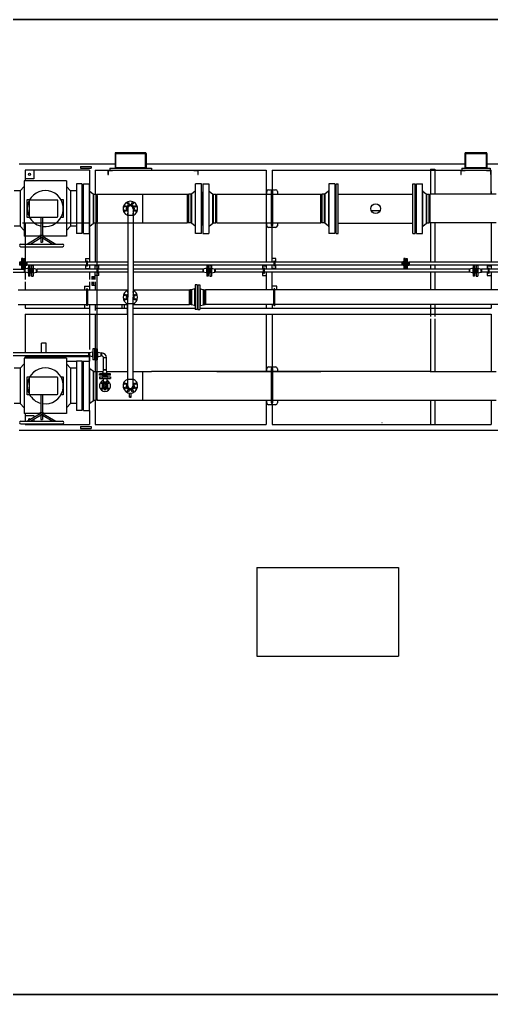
# Model space of a CAD drawing. Header units: millimetres. Extents: x 18255 to 228708, y -2217 to 146640.
# Drawn here: x 87621 to 92947, y 83841 to 94841 of the extents above; entities that cross this region are included whole.
import ezdxf

# ---------------------------------------------------------------- set-up
doc = ezdxf.new("R2010")
doc.units = ezdxf.units.MM
doc.layers.add('基础', color=8, linetype='Continuous', lineweight=30)
doc.layers.add('设备', color=8, linetype='Continuous')

msp = doc.modelspace()

# ---------------------------------------------------------------- linework, layer by layer
at = {"layer": '基础'}
for p, q in [((98525.8, 94841.3), (66525.8, 94841.3)), ((98525.8, 83841.3), (77525.8, 83841.3))]:
    msp.add_line(p, q, dxfattribs=at)
at = {"layer": '基础', "ltscale": 20}
for p, q in [((66525.8, 94841.3), (98525.8, 94841.3)), ((77525.8, 83841.3), (98525.8, 83841.3))]:
    msp.add_line(p, q, dxfattribs=at)
at = {"layer": '设备'}
for p, q in [((88699.4, 93328.3), (88699.4, 93173.3)), ((88699.4, 93328.3), (89049.4, 93328.3)), ((88709.4, 93163.3), (88709.4, 93338.3)), ((89039.4, 93338.3), (88709.4, 93338.3)), ((89039.4, 93338.3), (89039.4, 93163.3)), ((89049.4, 93328.3), (89049.4, 93173.3)), ((92645.6, 93328.3), (92645.6, 93173.3)), ((92645.6, 93328.3), (92895.6, 93328.3)), ((92655.6, 93163.3), (92655.6, 93338.3)), ((92885.6, 93338.3), (92655.6, 93338.3)), ((92885.6, 93338.3), (92885.6, 93163.3)), ((92895.6, 93328.3), (92895.6, 93173.3)), ((88699.4, 93208.3), (87618.9, 93208.3)), ((88309.1, 93183.3), (88309.1, 93163.3)), ((88309.1, 93183.3), (88429.1, 93183.3)), ((88429.1, 93183.3), (88429.1, 93163.3)), ((88699.4, 93173.3), (89049.4, 93173.3)), ((92645.6, 93208.3), (89049.4, 93208.3)), ((92645.6, 93173.3), (92895.6, 93173.3)), ((93396.4, 93208.3), (92895.6, 93208.3)), ((87683.9, 93143.3), (87683.9, 93019.3)), ((88409.1, 93143.3), (87683.9, 93143.3)), ((87783.9, 93143.3), (87783.9, 93043.3)), ((88309.1, 93163.3), (88429.1, 93163.3)), ((88409.1, 93143.3), (88409.1, 92921.3)), ((88474.1, 93143.3), (88474.1, 92870.3)), ((88474.1, 93143.3), (90405.8, 93143.3)), ((88618.9, 93143.3), (88618.9, 93093.3)), ((88618.9, 93093.3), (88624.9, 93093.3)), ((88624.9, 93093.3), (88624.9, 93137.3)), ((88624.9, 93137.3), (88668.9, 93137.3)), ((88639.4, 93163.3), (88639.4, 93143.3)), ((88639.4, 93163.3), (89109.4, 93163.3)), ((88668.9, 93137.3), (88668.9, 93143.3)), ((89109.4, 93163.3), (89109.4, 93143.3)), ((89587.9, 93143.3), (89587.9, 93137.3)), ((89587.9, 93137.3), (89631.9, 93137.3)), ((89631.9, 93137.3), (89631.9, 93093.3)), ((89631.9, 93093.3), (89637.9, 93093.3)), ((89637.9, 93093.3), (89637.9, 93143.3)), ((90405.8, 93143.3), (90405.8, 92870.3)), ((90470.8, 93143.3), (90470.8, 92921.3)), ((90470.8, 93143.3), (92941.6, 93143.3)), ((92256.6, 93153.3), (92256.6, 92870.3)), ((92256.6, 93153.3), (92306.6, 93153.3)), ((92256.6, 93116.8), (92256.6, 92870.3)), ((92306.6, 93153.3), (92306.6, 92870.3)), ((92306.6, 93116.8), (92306.6, 92870.3)), ((92599.6, 93143.3), (92599.6, 93093.3)), ((92599.6, 93093.3), (92605.6, 93093.3)), ((92605.6, 93093.3), (92605.6, 93137.3)), ((92605.6, 93137.3), (92649.6, 93137.3)), ((92610.6, 93163.3), (92610.6, 93143.3)), ((92610.6, 93163.3), (92930.6, 93163.3)), ((92649.6, 93137.3), (92649.6, 93143.3)), ((92891.6, 93143.3), (92891.6, 93137.3)), ((92891.6, 93137.3), (92935.6, 93137.3)), ((92930.6, 93163.3), (92930.6, 93143.3)), ((92935.6, 93137.3), (92935.6, 93093.3)), ((92935.6, 93093.3), (92941.6, 93093.3)), ((92941.6, 92870.3), (92941.6, 93143.3)), ((87674.6, 92955.7), (87627.2, 92908.3)), ((87674.6, 93019.3), (87674.6, 92397.3)), ((88149.8, 93019.3), (87674.6, 93019.3)), ((87783.9, 93043.3), (87683.9, 93043.3)), ((88149.8, 93019.3), (88149.8, 92397.3)), ((88197.2, 92908.3), (88149.8, 92955.7)), ((88264.2, 92988.3), (88264.2, 92428.3)), ((88324.8, 92988.3), (88264.2, 92988.3)), ((88324.8, 92988.3), (88324.8, 92428.3)), ((88342.1, 92428.3), (88342.1, 92988.3)), ((88342.1, 92988.3), (88409.1, 92988.3)), ((88409.1, 92428.3), (88409.1, 92988.3)), ((89606.3, 92428.3), (89606.3, 92988.3)), ((89673.3, 92988.3), (89606.3, 92988.3)), ((89673.3, 92428.3), (89673.3, 92988.3)), ((89690.6, 92988.3), (89690.6, 92428.3)), ((89690.6, 92988.3), (89757.6, 92988.3)), ((89757.6, 92988.3), (89757.6, 92428.3)), ((91110.8, 92988.3), (91110.8, 92428.3)), ((91177.8, 92988.3), (91110.8, 92988.3)), ((91177.8, 92988.3), (91177.8, 92428.3)), ((91192.7, 92428.3), (91192.7, 92988.3)), ((91192.7, 92988.3), (91216.7, 92988.3)), ((91216.7, 92428.3), (91216.7, 92988.3)), ((92060.7, 92428.3), (92060.7, 92988.3)), ((92060.7, 92988.3), (92084.7, 92988.3)), ((92084.7, 92428.3), (92084.7, 92988.3)), ((92099.6, 92428.3), (92099.6, 92988.3)), ((92099.6, 92988.3), (92166.6, 92988.3)), ((92166.6, 92428.3), (92166.6, 92988.3)), ((87627.2, 92908.3), (87560.2, 92908.3)), ((87627.2, 92908.3), (87627.2, 92508.3)), ((88197.2, 92908.3), (88197.2, 92508.3)), ((88264.2, 92908.3), (88197.2, 92908.3)), ((88331.2, 92898.8), (88324.8, 92898.8)), ((88331.2, 92898.8), (88331.2, 92517.8)), ((88335.7, 92517.8), (88335.7, 92898.8)), ((88335.7, 92898.8), (88342.1, 92898.8)), ((88412.9, 92905.3), (88454.9, 92872.4)), ((88412.9, 92511.3), (88412.9, 92905.3)), ((88454.9, 92544.3), (88454.9, 92872.4)), ((88461.1, 92546.4), (88461.1, 92870.3)), ((88461.1, 92870.3), (88487.4, 92870.3)), ((88498.1, 92856.3), (88487.4, 92870.3)), ((88487.4, 92546.4), (88487.4, 92870.3)), ((88498.1, 92870.3), (89009.3, 92870.3)), ((88498.1, 90870.3), (88498.1, 92870.3)), ((88498.1, 92856.3), (88498.1, 92560.4)), ((89009.3, 92870.3), (89009.3, 92546.4)), ((89009.3, 92870.3), (89517.3, 92870.3)), ((89517.3, 92546.4), (89517.3, 92870.3)), ((89517.3, 92856.3), (89528.1, 92870.3)), ((89528.1, 92870.3), (89528.1, 92546.4)), ((89554.4, 92870.3), (89528.1, 92870.3)), ((89554.4, 92870.3), (89554.4, 92546.4)), ((89602.5, 92905.3), (89560.5, 92872.4)), ((89560.5, 92872.4), (89560.5, 92544.3)), ((89602.5, 92905.3), (89602.5, 92511.3)), ((89679.7, 92898.8), (89673.3, 92898.8)), ((89679.7, 92517.8), (89679.7, 92898.8)), ((89684.2, 92898.8), (89684.2, 92517.8)), ((89684.2, 92898.8), (89690.6, 92898.8)), ((89761.4, 92905.3), (89803.4, 92872.4)), ((89761.4, 92511.3), (89761.4, 92905.3)), ((89803.4, 92544.3), (89803.4, 92872.4)), ((89809.6, 92546.4), (89809.6, 92870.3)), ((89809.6, 92870.3), (89835.9, 92870.3)), ((89846.6, 92856.3), (89835.9, 92870.3)), ((89835.9, 92546.4), (89835.9, 92870.3)), ((89846.6, 92546.4), (89846.6, 92870.3)), ((89846.6, 92870.3), (90462.8, 92870.3)), ((90405.8, 92870.3), (90405.8, 92105.2)), ((90410.8, 92870.3), (90410.8, 92901.3)), ((90430.8, 92921.3), (90510.8, 92921.3)), ((90461.8, 92900.3), (90461.8, 92870.3)), ((90462.8, 92535.3), (90462.8, 92881.3)), ((90470.8, 92105.2), (90470.8, 92921.3)), ((90470.8, 92909.2), (90470.8, 92889.3)), ((90478.8, 92535.3), (90478.8, 92881.3)), ((90478.8, 92870.3), (91021.8, 92870.3)), ((90479.8, 92870.3), (90479.8, 92900.3)), ((90530.8, 92901.3), (90530.8, 92870.3)), ((91021.8, 92546.4), (91021.8, 92870.3)), ((91021.8, 92856.3), (91032.6, 92870.3)), ((91032.6, 92870.3), (91032.6, 92546.4)), ((91058.9, 92870.3), (91032.6, 92870.3)), ((91058.9, 92870.3), (91058.9, 92546.4)), ((91107, 92905.3), (91065, 92872.4)), ((91065, 92872.4), (91065, 92544.3)), ((91107, 92905.3), (91107, 92511.3)), ((91184.2, 92898.8), (91177.8, 92898.8)), ((91184.2, 92898.8), (91184.2, 92517.8)), ((91188.7, 92523.3), (91188.7, 92893.3)), ((91188.7, 92893.3), (91192.7, 92893.3)), ((91216.7, 92872.1), (92060.7, 92872.1)), ((92084.7, 92893.3), (92088.7, 92893.3)), ((92088.7, 92523.3), (92088.7, 92893.3)), ((92093.2, 92517.8), (92093.2, 92898.8)), ((92093.2, 92898.8), (92099.6, 92898.8)), ((92170.4, 92905.3), (92212.4, 92872.4)), ((92170.4, 92511.3), (92170.4, 92905.3)), ((92212.4, 92544.3), (92212.4, 92872.4)), ((92218.6, 92546.4), (92218.6, 92870.3)), ((92218.6, 92870.3), (92244.9, 92870.3)), ((92255.6, 92856.3), (92244.9, 92870.3)), ((92244.9, 92546.4), (92244.9, 92870.3)), ((92998.6, 92870.3), (92255.6, 92870.3)), ((92255.6, 92546.4), (92255.6, 92870.3)), ((92256.6, 92870.3), (92255.6, 92870.3)), ((92946.6, 92870.3), (92946.6, 92901.3)), ((87709.1, 92606.8), (87709.1, 92809.9)), ((87709.1, 92809.9), (87737, 92809.9)), ((87729.1, 92794.9), (87729.1, 92621.8)), ((88045.3, 92804.9), (87739.1, 92804.9)), ((88055.3, 92621.8), (88055.3, 92794.9)), ((88087.7, 92809.9), (88115.3, 92809.9)), ((88115.3, 92809.9), (88115.3, 92606.8)), ((88331.2, 92788.3), (88335.7, 92788.3)), ((88331.2, 92628.3), (88335.7, 92628.3)), ((88841.6, 92708.3), (88841.6, 91708.3)), ((88841.6, 92632.3), (88901.9, 92632.3)), ((88901.9, 92708.3), (88901.9, 91708.3)), ((91587.6, 92688), (91689.8, 92688)), ((87655.6, 92546.4), (88401.1, 92546.4)), ((87683.9, 92546.4), (87683.9, 92110.4)), ((87737, 92606.8), (87709.1, 92606.8)), ((87739.1, 92611.8), (88045.3, 92611.8)), ((87862.2, 92611.8), (87862.2, 92403.3)), ((87882.2, 92611.8), (87882.2, 92403.3)), ((88115.3, 92606.8), (88087.7, 92606.8)), ((88331.2, 92517.8), (88324.8, 92517.8)), ((88335.7, 92517.8), (88342.1, 92517.8)), ((88412.9, 92511.3), (88454.9, 92544.3)), ((88461.1, 92546.4), (88487.4, 92546.4)), ((88461.1, 92546.4), (88487.4, 92546.4)), ((88474.1, 92546.4), (88474.1, 92105.2)), ((88498.1, 92560.4), (88487.4, 92546.4)), ((88498.1, 92546.4), (89009.3, 92546.4)), ((89009.3, 92546.4), (89425.3, 92546.4)), ((89425.3, 92546.4), (89517.3, 92546.4)), ((89517.3, 92560.4), (89528.1, 92546.4)), ((89554.4, 92546.4), (89528.1, 92546.4)), ((89602.5, 92511.3), (89560.5, 92544.3)), ((89679.7, 92517.8), (89673.3, 92517.8)), ((89684.2, 92517.8), (89690.6, 92517.8)), ((89761.4, 92511.3), (89803.4, 92544.3)), ((89809.6, 92546.4), (89835.9, 92546.4)), ((89846.6, 92560.4), (89835.9, 92546.4)), ((89846.6, 92546.4), (90462.8, 92546.4)), ((90410.8, 92515.3), (90410.8, 92546.4)), ((90461.8, 92546.4), (90461.8, 92519.3)), ((90470.8, 92527.3), (90470.8, 92510.4)), ((90478.8, 92546.4), (91021.8, 92546.4)), ((90479.8, 92519.3), (90479.8, 92546.4)), ((90530.8, 92546.4), (90530.8, 92515.3)), ((91021.8, 92560.4), (91032.6, 92546.4)), ((91058.9, 92546.4), (91032.6, 92546.4)), ((91107, 92511.3), (91065, 92544.3)), ((91184.2, 92517.8), (91177.8, 92517.8)), ((91188.7, 92523.3), (91192.7, 92523.3)), ((91216.7, 92544.6), (92060.7, 92544.6)), ((92084.7, 92523.3), (92088.7, 92523.3)), ((92093.2, 92517.8), (92099.6, 92517.8)), ((92170.4, 92511.3), (92212.4, 92544.3)), ((92218.6, 92546.4), (92244.9, 92546.4)), ((92255.6, 92560.4), (92244.9, 92546.4)), ((92998.6, 92546.4), (92255.6, 92546.4)), ((92256.6, 92546.4), (92256.6, 92105.2)), ((92256.6, 92546.4), (92256.6, 92466.8)), ((92306.6, 92546.4), (92306.6, 92105.2)), ((92306.6, 92546.4), (92306.6, 92466.8)), ((92941.6, 92546.4), (92941.6, 92105.2)), ((92946.6, 92515.3), (92946.6, 92546.4)), ((87627.2, 92508.3), (87560.2, 92508.3)), ((87674.6, 92461), (87627.2, 92508.3)), ((87852.2, 92392), (87852.2, 92403.3)), ((87892.2, 92403.3), (87852.2, 92403.3)), ((87892.2, 92392), (87892.2, 92403.3)), ((88197.2, 92508.3), (88149.8, 92461)), ((88264.2, 92508.3), (88197.2, 92508.3)), ((88324.8, 92428.3), (88264.2, 92428.3)), ((88342.1, 92428.3), (88409.1, 92428.3)), ((88409.1, 92495.3), (88409.1, 92105.2)), ((89673.3, 92428.3), (89606.3, 92428.3)), ((89690.6, 92428.3), (89757.6, 92428.3)), ((90510.8, 92495.3), (90430.8, 92495.3)), ((91177.8, 92428.3), (91110.8, 92428.3)), ((91192.7, 92428.3), (91216.7, 92428.3)), ((92060.7, 92428.3), (92084.7, 92428.3)), ((92099.6, 92428.3), (92166.6, 92428.3)), ((87637.2, 92308.3), (88107.2, 92308.3)), ((87852.2, 92397.3), (87674.6, 92397.3)), ((87855.9, 92394.3), (87713.1, 92308.3)), ((87865.1, 92378.3), (87748.8, 92308.3)), ((87855.9, 92394.3), (87858.1, 92394.8)), ((87862.2, 92376.6), (87862.2, 92328.3)), ((87862.2, 92328.3), (87882.2, 92328.3)), ((87880.9, 92378.3), (87863.5, 92378.3)), ((87879.3, 92378.3), (87995.6, 92308.3)), ((87882.2, 92376.6), (87882.2, 92328.3)), ((87886.3, 92394.8), (87888.5, 92394.3)), ((87888.5, 92394.3), (88031.3, 92308.3)), ((88149.8, 92397.3), (87892.2, 92397.3)), ((87637.2, 92278.3), (88107.2, 92278.3)), ((87621.2, 92105), (87621.4, 92105.2)), ((87621.2, 92071.7), (87621.4, 92071.5)), ((87621.4, 92105.2), (87621.4, 92071.5)), ((87626.2, 92105.2), (87621.4, 92105.2)), ((87626.2, 92071.5), (87621.4, 92071.5)), ((87626.2, 92105.2), (87626.2, 92071.5)), ((87642.2, 92110.4), (87627.5, 92105.4)), ((87627.5, 92105.4), (87627.5, 92071.3)), ((87642.2, 92066.3), (87627.5, 92071.3)), ((87642.2, 92110.4), (87642.2, 92066.3)), ((87644.9, 92145.8), (87644.9, 92030.8)), ((87658.9, 92145.8), (87644.9, 92145.8)), ((87658.9, 92145.8), (87658.9, 92030.8)), ((87660.9, 92120.8), (87658.9, 92120.8)), ((87660.9, 92120.8), (87660.9, 92055.8)), ((87665.4, 92120.8), (87665.4, 92055.8)), ((87665.4, 92120.8), (87667.4, 92120.8)), ((87667.4, 92145.8), (87667.4, 92030.8)), ((87667.4, 92145.8), (87681.4, 92145.8)), ((87681.4, 92145.8), (87681.4, 92030.8)), ((87684.1, 92110.4), (87698.8, 92105.4)), ((87684.1, 92066.3), (87684.1, 92110.4)), ((87684.1, 92066.3), (87698.8, 92071.3)), ((87698.8, 92071.3), (87698.8, 92105.4)), ((87700.1, 92071.5), (87700.1, 92105.2)), ((87700.1, 92105.2), (87704.9, 92105.2)), ((87700.1, 92071.5), (87704.9, 92071.5)), ((87705.1, 92105), (87704.9, 92105.2)), ((87704.9, 92071.5), (87704.9, 92105.2)), ((87705.1, 92071.7), (87704.9, 92071.5)), ((87705.4, 92105.2), (87705.4, 92071.5)), ((88379.1, 92105.2), (87705.4, 92105.2)), ((88379.1, 92071.5), (87705.4, 92071.5)), ((87721.3, 92070.8), (87721.3, 91945.8)), ((87738.8, 92070.8), (87721.3, 92070.8)), ((87738.8, 92070.8), (87738.8, 91945.8)), ((87756.1, 92070.8), (87756.1, 91945.8)), ((87756.1, 92070.8), (87773.6, 92070.8)), ((87773.6, 92070.8), (87773.6, 91945.8)), ((88366.1, 92143.3), (88366.1, 92105.2)), ((88366.1, 92143.3), (88409.1, 92143.3)), ((88366.1, 92071.5), (88366.1, 92033.3)), ((88379.1, 92064.3), (88379.1, 92112.3)), ((88389.1, 92064.3), (88389.1, 92112.3)), ((88841.6, 92105.2), (88389.1, 92105.2)), ((88841.6, 92071.5), (88389.1, 92071.5)), ((88409.1, 92071.5), (88409.1, 92025.2)), ((88474.1, 92025.2), (88474.1, 92071.5)), ((89427.4, 92105.2), (88901.9, 92105.2)), ((89101.4, 92071.5), (88901.9, 92071.5)), ((90490.8, 92071.5), (89101.4, 92071.5)), ((90490.8, 92105.2), (89425.3, 92105.2)), ((89733.8, 92070.8), (89733.8, 91945.8)), ((89751.3, 92070.8), (89733.8, 92070.8)), ((89751.3, 92070.8), (89751.3, 91945.8)), ((89768.6, 92070.8), (89768.6, 91945.8)), ((89768.6, 92070.8), (89786.1, 92070.8)), ((89786.1, 92070.8), (89786.1, 91945.8)), ((90405.8, 92071.5), (90405.8, 92025.2)), ((90513.8, 92143.3), (90470.8, 92143.3)), ((90470.8, 92025.2), (90470.8, 92071.5)), ((90490.8, 92112.3), (90490.8, 92064.3)), ((90500.8, 92112.3), (90500.8, 92064.3)), ((91933.4, 92105.2), (90500.8, 92105.2)), ((91933.4, 92071.5), (90500.8, 92071.5)), ((90513.8, 92105.2), (90513.8, 92143.3)), ((90513.8, 92033.3), (90513.8, 92071.5)), ((91933.4, 92105.2), (91933.4, 92071.5)), ((91933.7, 92105), (91933.9, 92105.2)), ((91933.7, 92071.7), (91933.9, 92071.5)), ((91933.9, 92105.2), (91933.9, 92071.5)), ((91938.7, 92105.2), (91933.9, 92105.2)), ((91938.7, 92071.5), (91933.9, 92071.5)), ((91938.7, 92105.2), (91938.7, 92071.5)), ((91954.7, 92110.4), (91940, 92105.4)), ((91940, 92105.4), (91940, 92071.3)), ((91954.7, 92066.3), (91940, 92071.3)), ((91954.7, 92110.4), (91954.7, 92066.3)), ((91957.4, 92145.8), (91957.4, 92030.8)), ((91971.4, 92145.8), (91957.4, 92145.8)), ((91971.4, 92145.8), (91971.4, 92030.8)), ((91973.4, 92120.8), (91971.4, 92120.8)), ((91973.4, 92120.8), (91973.4, 92055.8)), ((91977.9, 92120.8), (91977.9, 92055.8)), ((91977.9, 92120.8), (91979.9, 92120.8)), ((91979.9, 92145.8), (91979.9, 92030.8)), ((91979.9, 92145.8), (91993.9, 92145.8)), ((91993.9, 92145.8), (91993.9, 92030.8)), ((91996.6, 92110.4), (92011.3, 92105.4)), ((91996.6, 92066.3), (91996.6, 92110.4)), ((91996.6, 92066.3), (92011.3, 92071.3)), ((92011.3, 92071.3), (92011.3, 92105.4)), ((92012.6, 92071.5), (92012.6, 92105.2)), ((92012.6, 92105.2), (92017.4, 92105.2)), ((92012.6, 92071.5), (92017.4, 92071.5)), ((92017.6, 92105), (92017.4, 92105.2)), ((92017.4, 92071.5), (92017.4, 92105.2)), ((92017.6, 92071.7), (92017.4, 92071.5)), ((92017.9, 92105.2), (92017.9, 92071.5)), ((93026.6, 92105.2), (92017.9, 92105.2)), ((93026.6, 92071.5), (92017.9, 92071.5)), ((92256.6, 92071.5), (92256.6, 92025.2)), ((92306.6, 92071.5), (92306.6, 92025.2)), ((92738.3, 92070.8), (92738.3, 91945.8)), ((92755.8, 92070.8), (92738.3, 92070.8)), ((92755.8, 92070.8), (92755.8, 91945.8)), ((92773.1, 92070.8), (92773.1, 91945.8)), ((92773.1, 92070.8), (92790.6, 92070.8)), ((92790.6, 92070.8), (92790.6, 91945.8)), ((92941.6, 92071.5), (92941.6, 92025.2)), ((87231.3, 92025.2), (87676.8, 92025.2)), ((87231.3, 91991.5), (87676.8, 91991.5)), ((87658.9, 92030.8), (87644.9, 92030.8)), ((87660.9, 92055.8), (87658.9, 92055.8)), ((87665.4, 92055.8), (87667.4, 92055.8)), ((87667.4, 92030.8), (87681.4, 92030.8)), ((87676.8, 91991.5), (87676.8, 92025.2)), ((87676.8, 92023.2), (87678.3, 92025.2)), ((87676.8, 91993.5), (87678.3, 91991.5)), ((87678.3, 92025.2), (87678.3, 91991.5)), ((87680.5, 92025.2), (87678.3, 92025.2)), ((87680.5, 91991.5), (87678.3, 91991.5)), ((87680.5, 92025.2), (87681.5, 92025.3)), ((87680.5, 92025.2), (87680.5, 91991.5)), ((87680.5, 91991.5), (87681.5, 91991.4)), ((87718.3, 92034.6), (87681.5, 92025.3)), ((87681.5, 92025.3), (87681.5, 91991.4)), ((87718.3, 91982.1), (87681.5, 91991.4)), ((87683.9, 92066.3), (87683.9, 92025.3)), ((87683.9, 91991.4), (87683.9, 91906.8)), ((87718.3, 92034.6), (87718.3, 91982.1)), ((87745.2, 92033.8), (87738.8, 92033.8)), ((87745.2, 91982.8), (87738.8, 91982.8)), ((87745.2, 92033.8), (87745.2, 91982.8)), ((87749.7, 92033.8), (87749.7, 91982.8)), ((87749.7, 92033.8), (87756.1, 92033.8)), ((87749.7, 91982.8), (87756.1, 91982.8)), ((87776.6, 91982.1), (87776.6, 92034.6)), ((87776.6, 92034.6), (87813.4, 92025.3)), ((87776.6, 91982.1), (87813.4, 91991.4)), ((87813.4, 91991.4), (87813.4, 92025.3)), ((87814.4, 92025.2), (87813.4, 92025.3)), ((87814.4, 91991.5), (87813.4, 91991.4)), ((87814.4, 91991.5), (87814.4, 92025.2)), ((87814.4, 92025.2), (87816.6, 92025.2)), ((87814.4, 91991.5), (87816.6, 91991.5)), ((87818.1, 92023.2), (87816.6, 92025.2)), ((87816.6, 91991.5), (87816.6, 92025.2)), ((87818.1, 91993.5), (87816.6, 91991.5)), ((87818.1, 92025.2), (87818.1, 91991.5)), ((88494.1, 92025.2), (87818.1, 92025.2)), ((88494.1, 91991.5), (87818.1, 91991.5)), ((88366.1, 92033.3), (88409.1, 92033.3)), ((88409.1, 91991.5), (88409.1, 91906.8)), ((88517.1, 92063.3), (88474.1, 92063.3)), ((88474.1, 91906.8), (88474.1, 91991.5)), ((88494.1, 92032.3), (88494.1, 91984.3)), ((88504.1, 92032.3), (88504.1, 91984.3)), ((88841.6, 92025.2), (88504.1, 92025.2)), ((88841.6, 91991.5), (88504.1, 91991.5)), ((88517.1, 92025.2), (88517.1, 92063.3)), ((88517.1, 91953.3), (88517.1, 91991.5)), ((89425.3, 92025.2), (88901.9, 92025.2)), ((89101.4, 91991.5), (88901.9, 91991.5)), ((89689.3, 91991.5), (89101.4, 91991.5)), ((89689.3, 92025.2), (89425.3, 92025.2)), ((89689.3, 92025.2), (89689.3, 91991.5)), ((89689.3, 92023.2), (89690.8, 92025.2)), ((89689.3, 91993.5), (89690.8, 91991.5)), ((89690.8, 92025.2), (89690.8, 91991.5)), ((89693, 92025.2), (89690.8, 92025.2)), ((89693, 91991.5), (89690.8, 91991.5)), ((89693, 92025.2), (89694, 92025.3)), ((89693, 92025.2), (89693, 91991.5)), ((89693, 91991.5), (89694, 91991.4)), ((89730.8, 92034.6), (89694, 92025.3)), ((89694, 92025.3), (89694, 91991.4)), ((89730.8, 91982.1), (89694, 91991.4)), ((89730.8, 92034.6), (89730.8, 91982.1)), ((89757.7, 92033.8), (89751.3, 92033.8)), ((89757.7, 91982.8), (89751.3, 91982.8)), ((89757.7, 92033.8), (89757.7, 91982.8)), ((89762.2, 92033.8), (89762.2, 91982.8)), ((89762.2, 92033.8), (89768.6, 92033.8)), ((89762.2, 91982.8), (89768.6, 91982.8)), ((89789.1, 91982.1), (89789.1, 92034.6)), ((89789.1, 92034.6), (89825.9, 92025.3)), ((89789.1, 91982.1), (89825.9, 91991.4)), ((89825.9, 91991.4), (89825.9, 92025.3)), ((89826.9, 92025.2), (89825.9, 92025.3)), ((89826.9, 91991.5), (89825.9, 91991.4)), ((89826.9, 91991.5), (89826.9, 92025.2)), ((89826.9, 92025.2), (89829.1, 92025.2)), ((89826.9, 91991.5), (89829.1, 91991.5)), ((89830.6, 92023.2), (89829.1, 92025.2)), ((89829.1, 91991.5), (89829.1, 92025.2)), ((89830.6, 91993.5), (89829.1, 91991.5)), ((89830.6, 92025.2), (89830.6, 91991.5)), ((90375.8, 92025.2), (89830.6, 92025.2)), ((90375.8, 91991.5), (89830.6, 91991.5)), ((90362.8, 92063.3), (90362.8, 92025.2)), ((90362.8, 92063.3), (90405.8, 92063.3)), ((90362.8, 91991.5), (90362.8, 91953.3)), ((90375.8, 91984.3), (90375.8, 92032.3)), ((90385.8, 91984.3), (90385.8, 92032.3)), ((92693.8, 92025.2), (90385.8, 92025.2)), ((92693.8, 91991.5), (90385.8, 91991.5)), ((90405.8, 91991.5), (90405.8, 91792.5)), ((90513.8, 92033.3), (90470.8, 92033.3)), ((90470.8, 91792.5), (90470.8, 91991.5)), ((91971.4, 92030.8), (91957.4, 92030.8)), ((91973.4, 92055.8), (91971.4, 92055.8)), ((91977.9, 92055.8), (91979.9, 92055.8)), ((91979.9, 92030.8), (91993.9, 92030.8)), ((92256.6, 91991.5), (92256.6, 91792.5)), ((92306.6, 91991.5), (92306.6, 91792.5)), ((92693.8, 92025.2), (92693.8, 91991.5)), ((92693.8, 92023.2), (92695.3, 92025.2)), ((92693.8, 91993.5), (92695.3, 91991.5)), ((92695.3, 92025.2), (92695.3, 91991.5)), ((92697.5, 92025.2), (92695.3, 92025.2)), ((92697.5, 91991.5), (92695.3, 91991.5)), ((92697.5, 92025.2), (92698.5, 92025.3)), ((92697.5, 92025.2), (92697.5, 91991.5)), ((92697.5, 91991.5), (92698.5, 91991.4)), ((92735.3, 92034.6), (92698.5, 92025.3)), ((92698.5, 92025.3), (92698.5, 91991.4)), ((92735.3, 91982.1), (92698.5, 91991.4)), ((92735.3, 92034.6), (92735.3, 91982.1)), ((92762.2, 92033.8), (92755.8, 92033.8)), ((92762.2, 91982.8), (92755.8, 91982.8)), ((92762.2, 92033.8), (92762.2, 91982.8)), ((92766.7, 92033.8), (92766.7, 91982.8)), ((92766.7, 92033.8), (92773.1, 92033.8)), ((92766.7, 91982.8), (92773.1, 91982.8)), ((92793.6, 91982.1), (92793.6, 92034.6)), ((92793.6, 92034.6), (92830.4, 92025.3)), ((92793.6, 91982.1), (92830.4, 91991.4)), ((92830.4, 91991.4), (92830.4, 92025.3)), ((92831.4, 92025.2), (92830.4, 92025.3)), ((92831.4, 91991.5), (92830.4, 91991.4)), ((92831.4, 91991.5), (92831.4, 92025.2)), ((92831.4, 92025.2), (92833.6, 92025.2)), ((92831.4, 91991.5), (92833.6, 91991.5)), ((92835.1, 92023.2), (92833.6, 92025.2)), ((92833.6, 91991.5), (92833.6, 92025.2)), ((92835.1, 91993.5), (92833.6, 91991.5)), ((92835.1, 92025.2), (92835.1, 91991.5)), ((92911.6, 92025.2), (92835.1, 92025.2)), ((92911.6, 91991.5), (92835.1, 91991.5)), ((92898.6, 92063.3), (92898.6, 92025.2)), ((92898.6, 92063.3), (92941.6, 92063.3)), ((92898.6, 91991.5), (92898.6, 91953.3)), ((92911.6, 91984.3), (92911.6, 92032.3)), ((92921.6, 91984.3), (92921.6, 92032.3)), ((95714.7, 92025.2), (92921.6, 92025.2)), ((95722.5, 91991.5), (92921.6, 91991.5)), ((92941.6, 91991.5), (92941.6, 91792.5)), ((87683.9, 91879.8), (87683.9, 91792.5)), ((87738.8, 91945.8), (87721.3, 91945.8)), ((87756.1, 91945.8), (87773.6, 91945.8)), ((88409.1, 91879.8), (88409.1, 91792.5)), ((88437.1, 91943.3), (88437.1, 91906.8)), ((88437.1, 91943.3), (88474.1, 91943.3)), ((88437.1, 91879.8), (88437.1, 91843.3)), ((88452.4, 91928.3), (88452.4, 91906.8)), ((88452.4, 91879.8), (88452.4, 91858.3)), ((88458.9, 91906.8), (88458.9, 91928.3)), ((88458.9, 91858.3), (88458.9, 91879.8)), ((88517.1, 91953.3), (88474.1, 91953.3)), ((88474.1, 91879.8), (88474.1, 91792.5)), ((89751.3, 91945.8), (89733.8, 91945.8)), ((89768.6, 91945.8), (89786.1, 91945.8)), ((90362.8, 91953.3), (90405.8, 91953.3)), ((92755.8, 91945.8), (92738.3, 91945.8)), ((92773.1, 91945.8), (92790.6, 91945.8)), ((92898.6, 91953.3), (92941.6, 91953.3)), ((87607.9, 91792.5), (88377.6, 91792.5)), ((88356.1, 91833.3), (88356.1, 91792.5)), ((88356.1, 91833.3), (88409.1, 91833.3)), ((88377.6, 91799.3), (88377.6, 91617.3)), ((88387.6, 91799.3), (88387.6, 91617.3)), ((88387.6, 91792.5), (88841.6, 91792.5)), ((88437.1, 91843.3), (88474.1, 91843.3)), ((88901.9, 91792.5), (89425.3, 91792.5)), ((89425.3, 91792.5), (89537.9, 91792.5)), ((89537.9, 91624.2), (89537.9, 91792.5)), ((89537.9, 91787.3), (89541.9, 91792.5)), ((89541.9, 91792.5), (89541.9, 91624.2)), ((89557.8, 91792.5), (89541.9, 91792.5)), ((89557.8, 91792.5), (89560, 91792.8)), ((89557.8, 91792.5), (89557.8, 91624.2)), ((89595.6, 91802.7), (89560, 91792.8)), ((89560, 91792.8), (89560, 91623.9)), ((89595.6, 91802.7), (89595.6, 91614)), ((89601.4, 91848.3), (89601.4, 91568.3)), ((89625.3, 91848.3), (89601.4, 91848.3)), ((89625.3, 91848.3), (89625.3, 91568.3)), ((89626.9, 91816.3), (89625.3, 91816.3)), ((89626.9, 91816.3), (89626.9, 91600.3)), ((89631.4, 91816.3), (89631.4, 91600.3)), ((89631.4, 91816.3), (89633, 91816.3)), ((89633, 91848.3), (89633, 91568.3)), ((89633, 91848.3), (89656.9, 91848.3)), ((89656.9, 91848.3), (89656.9, 91568.3)), ((89662.8, 91614), (89662.8, 91802.7)), ((89662.8, 91802.7), (89698.4, 91792.8)), ((89698.4, 91623.9), (89698.4, 91792.8)), ((89700.5, 91792.5), (89698.4, 91792.8)), ((89700.5, 91624.2), (89700.5, 91792.5)), ((89700.5, 91792.5), (89716.5, 91792.5)), ((89720.4, 91787.3), (89716.5, 91792.5)), ((89716.5, 91624.2), (89716.5, 91792.5)), ((89720.4, 91792.5), (89720.4, 91624.2)), ((90492.3, 91792.5), (89720.4, 91792.5)), ((90523.8, 91833.3), (90470.8, 91833.3)), ((90492.3, 91617.3), (90492.3, 91799.3)), ((90502.3, 91617.3), (90502.3, 91799.3)), ((93028.1, 91792.5), (90502.3, 91792.5)), ((90523.8, 91792.5), (90523.8, 91833.3)), ((88841.6, 90708.3), (88841.6, 91708.3)), ((88901.9, 91632.3), (88841.6, 91632.3)), ((88901.9, 90708.3), (88901.9, 91708.3)), ((87607.9, 91624.2), (88377.6, 91624.2)), ((87683.9, 91624.2), (87683.9, 91583.3)), ((87683.9, 91583.3), (88409.1, 91583.3)), ((88356.1, 91624.2), (88356.1, 91583.3)), ((88387.6, 91624.2), (88841.6, 91624.2)), ((88409.1, 91624.2), (88409.1, 91583.3)), ((88409.1, 91583.3), (88409.1, 91116.8)), ((88474.1, 91624.2), (88474.1, 91556.8)), ((88474.1, 91583.3), (88725.7, 91583.3)), ((88725.7, 91583.3), (88836.4, 91583.3)), ((88776.4, 91624.2), (88776.4, 91583.3)), ((88803.4, 91624.2), (88803.4, 91583.3)), ((88836.4, 91624.2), (88836.4, 91523.3)), ((88836.4, 91523.3), (88841.6, 91523.3)), ((88901.9, 91624.2), (89425.3, 91624.2)), ((88901.9, 91583.3), (89101.4, 91583.3)), ((89101.4, 91583.3), (89601.4, 91583.3)), ((89425.3, 91624.2), (89537.9, 91624.2)), ((89537.9, 91629.3), (89541.9, 91624.2)), ((89557.8, 91624.2), (89541.9, 91624.2)), ((89557.8, 91624.2), (89560, 91623.9)), ((89595.6, 91614), (89560, 91623.9)), ((89625.3, 91568.3), (89601.4, 91568.3)), ((89626.9, 91600.3), (89625.3, 91600.3)), ((89625.3, 91583.3), (89633, 91583.3)), ((89631.4, 91600.3), (89633, 91600.3)), ((89633, 91568.3), (89656.9, 91568.3)), ((89656.9, 91583.3), (90512.8, 91583.3)), ((89662.8, 91614), (89698.4, 91623.9)), ((89700.5, 91624.2), (89698.4, 91623.9)), ((89700.5, 91624.2), (89716.5, 91624.2)), ((89720.4, 91629.3), (89716.5, 91624.2)), ((90492.3, 91624.2), (89720.4, 91624.2)), ((90405.8, 91624.2), (90405.8, 91583.3)), ((90470.8, 91624.2), (90470.8, 91583.3)), ((93028.1, 91624.2), (90502.3, 91624.2)), ((90512.8, 91583.3), (92855.1, 91583.3)), ((92256.6, 91624.2), (92256.6, 91491.8)), ((92306.6, 91624.2), (92306.6, 91491.8)), ((92855.1, 91583.3), (92941.6, 91583.3)), ((92941.6, 91624.2), (92941.6, 91583.3)), ((87683.9, 91518.3), (87683.9, 91079.2)), ((87683.9, 91518.3), (88781.9, 91518.3)), ((88474.1, 91518.3), (88474.1, 91116.8)), ((88781.9, 91518.3), (88836.4, 91518.3)), ((88901.9, 91518.3), (89425.3, 91518.3)), ((89425.3, 91518.3), (90493.8, 91518.3)), ((90405.8, 91518.3), (90405.8, 90870.3)), ((90470.8, 91518.3), (90470.8, 90921.3)), ((90493.8, 91518.3), (92871.3, 91518.3)), ((92256.6, 91464.8), (92256.6, 90870.3)), ((92306.6, 91464.8), (92306.6, 91116.8)), ((92855.1, 91518.3), (92941.6, 91518.3)), ((92941.6, 91518.3), (92941.6, 91056.8)), ((87870.1, 91079.2), (87870.1, 91188.3)), ((87920.1, 91188.3), (87870.1, 91188.3)), ((87920.1, 91079.2), (87920.1, 91188.3)), ((88409.1, 91089.8), (88409.1, 91079.2)), ((88445.9, 91088.6), (88409.1, 91079.3)), ((88445.9, 91088.6), (88445.9, 91036.1)), ((88448.9, 91124.8), (88448.9, 90999.8)), ((88466.4, 91124.8), (88448.9, 91124.8)), ((88466.4, 91124.8), (88466.4, 90999.8)), ((88483.7, 91116.8), (88466.4, 91116.8)), ((88483.7, 91089.8), (88466.4, 91089.8)), ((88472.8, 91087.8), (88466.4, 91087.8)), ((88472.8, 91087.8), (88472.8, 91036.8)), ((88474.1, 91089.8), (88474.1, 90870.3)), ((88477.3, 91036.8), (88477.3, 91087.8)), ((88477.3, 91087.8), (88483.7, 91087.8)), ((88483.7, 90999.8), (88483.7, 91124.8)), ((88483.7, 91124.8), (88501.2, 91124.8)), ((88501.2, 90999.8), (88501.2, 91124.8)), ((88504.2, 91036.1), (88504.2, 91088.6)), ((88504.2, 91088.6), (88541, 91079.3)), ((92306.6, 91116.8), (92306.6, 90870.3)), ((88404.4, 91079.2), (87069.3, 91079.2)), ((88404.4, 91045.5), (87069.3, 91045.5)), ((87674.6, 91019.3), (87674.6, 90397.3)), ((88149.8, 91019.3), (87674.6, 91019.3)), ((87683.9, 91045.5), (87683.9, 91019.3)), ((87683.9, 91038.3), (88409.9, 91038.3)), ((87870.1, 91032.3), (87870.1, 91045.5)), ((87914.1, 91032.3), (87870.1, 91032.3)), ((87914.1, 91019.3), (87914.1, 91032.3)), ((87920.1, 91019.3), (87920.1, 91045.5)), ((88149.8, 91019.3), (88149.8, 90397.3)), ((88149.8, 90988.3), (88264.2, 90988.3)), ((88264.2, 90988.3), (88264.2, 90428.3)), ((88324.8, 90988.3), (88264.2, 90988.3)), ((88324.8, 90988.3), (88324.8, 90428.3)), ((88324.8, 90988.3), (88342.1, 90988.3)), ((88342.1, 90428.3), (88342.1, 90988.3)), ((88342.1, 90988.3), (88409.1, 90988.3)), ((88404.4, 91045.5), (88404.4, 91079.2)), ((88404.4, 91077.2), (88405.9, 91079.2)), ((88404.4, 91047.5), (88405.9, 91045.5)), ((88405.9, 91079.2), (88405.9, 91045.5)), ((88408.1, 91079.2), (88405.9, 91079.2)), ((88408.1, 91045.5), (88405.9, 91045.5)), ((88408.1, 91079.2), (88409.1, 91079.3)), ((88408.1, 91079.2), (88408.1, 91045.5)), ((88408.1, 91045.5), (88409.1, 91045.4)), ((88409.1, 91079.3), (88409.1, 91045.4)), ((88409.1, 91045.5), (88409.1, 90988.3)), ((88445.9, 91036.1), (88409.1, 91045.4)), ((88409.1, 90428.3), (88409.1, 90988.3)), ((88409.1, 90988.3), (88409.9, 90988.3)), ((88409.9, 90988.3), (88409.9, 91038.3)), ((88466.4, 90999.8), (88448.9, 90999.8)), ((88472.8, 91036.8), (88466.4, 91036.8)), ((88477.3, 91036.8), (88483.7, 91036.8)), ((88483.7, 90999.8), (88501.2, 90999.8)), ((88504.2, 91036.1), (88541, 91045.4)), ((88541, 91045.4), (88541, 91079.3)), ((88542, 91079.2), (88541, 91079.3)), ((88542, 91045.5), (88541, 91045.4)), ((88542, 91045.5), (88542, 91079.2)), ((88542, 91079.2), (88544.2, 91079.2)), ((88542, 91045.5), (88544.2, 91045.5)), ((88545.7, 91077.2), (88544.2, 91079.2)), ((88544.2, 91045.5), (88544.2, 91079.2)), ((88545.7, 91047.5), (88544.2, 91045.5)), ((88545.7, 91077.2), (88545.7, 91047.5)), ((88547.7, 91045.5), (88547.7, 91079.2)), ((88568.9, 90889.6), (88568.9, 91024.3)), ((88602.6, 91024.3), (88568.9, 91024.3)), ((88602.6, 90889.6), (88602.6, 91024.3)), ((92941.6, 91056.8), (92941.6, 90870.3)), ((87627.2, 90908.3), (87560.2, 90908.3)), ((87674.6, 90955.7), (87627.2, 90908.3)), ((87627.2, 90908.3), (87627.2, 90508.3)), ((88197.2, 90908.3), (88149.8, 90955.7)), ((88197.2, 90908.3), (88197.2, 90508.3)), ((88264.2, 90908.3), (88197.2, 90908.3)), ((88331.2, 90898.8), (88324.8, 90898.8)), ((88331.2, 90898.8), (88331.2, 90517.8)), ((88335.7, 90517.8), (88335.7, 90898.8)), ((88335.7, 90898.8), (88342.1, 90898.8)), ((88412.9, 90905.3), (88454.9, 90872.4)), ((88412.9, 90511.3), (88412.9, 90905.3)), ((88454.9, 90544.3), (88454.9, 90872.4)), ((88461.1, 90546.4), (88461.1, 90870.3)), ((88461.1, 90870.3), (88487.4, 90870.3)), ((88498.1, 90856.3), (88487.4, 90870.3)), ((88487.4, 90546.4), (88487.4, 90870.3)), ((88498.1, 90546.4), (88498.1, 90870.3)), ((88498.1, 90870.3), (88565, 90870.3)), ((88559.5, 90848.2), (88568.7, 90885)), ((88568.9, 90885.9), (88568.7, 90885)), ((88602.7, 90885), (88568.7, 90885)), ((88570.9, 90889.6), (88568.9, 90888.1)), ((88602.6, 90889.6), (88568.9, 90889.6)), ((88568.9, 90885.9), (88568.9, 90888.1)), ((88602.6, 90888.1), (88568.9, 90888.1)), ((88602.6, 90885.9), (88568.9, 90885.9)), ((88600.6, 90889.6), (88602.6, 90888.1)), ((88602.6, 90885.9), (88602.6, 90888.1)), ((88602.6, 90885.9), (88602.7, 90885)), ((88611.9, 90848.2), (88602.7, 90885)), ((88606.4, 90870.3), (88841.6, 90870.3)), ((88901.9, 90870.3), (89009.3, 90870.3)), ((89009.3, 90870.3), (89009.3, 90546.4)), ((89009.3, 90870.3), (89111.6, 90870.3)), ((92256.6, 90870.3), (89111.6, 90870.3)), ((89846.6, 90870.3), (90462.8, 90870.3)), ((90410.8, 90870.3), (90410.8, 90901.3)), ((90430.8, 90921.3), (90510.8, 90921.3)), ((90461.8, 90900.3), (90461.8, 90870.3)), ((90462.8, 90535.3), (90462.8, 90881.3)), ((90470.8, 90909.2), (90470.8, 90889.3)), ((90478.8, 90535.3), (90478.8, 90881.3)), ((90478.8, 90870.3), (91021.8, 90870.3)), ((90479.8, 90870.3), (90479.8, 90900.3)), ((90530.8, 90901.3), (90530.8, 90870.3)), ((92255.6, 90870.3), (92998.6, 90870.3)), ((92946.6, 90870.3), (92946.6, 90901.3)), ((87709.1, 90606.8), (87709.1, 90809.9)), ((87709.1, 90809.9), (87737, 90809.9)), ((87729.1, 90794.9), (87729.1, 90621.8)), ((88045.3, 90804.9), (87739.1, 90804.9)), ((88055.3, 90621.8), (88055.3, 90794.9)), ((88087.7, 90809.9), (88115.3, 90809.9)), ((88115.3, 90809.9), (88115.3, 90606.8)), ((88331.2, 90788.3), (88335.7, 90788.3)), ((88523.2, 90827.6), (88523.2, 90845.1)), ((88648.2, 90845.1), (88523.2, 90845.1)), ((88648.2, 90827.6), (88523.2, 90827.6)), ((88523.2, 90810.3), (88523.2, 90792.8)), ((88523.2, 90810.3), (88648.2, 90810.3)), ((88523.2, 90792.8), (88648.2, 90792.8)), ((88611.9, 90848.2), (88559.5, 90848.2)), ((88559.5, 90789.8), (88568.7, 90753)), ((88559.5, 90789.8), (88611.9, 90789.8)), ((88560.2, 90821.2), (88560.2, 90827.6)), ((88611.2, 90821.2), (88560.2, 90821.2)), ((88560.2, 90816.7), (88560.2, 90810.3)), ((88560.2, 90816.7), (88611.2, 90816.7)), ((88568.9, 90752), (88568.7, 90753)), ((88568.7, 90753), (88602.7, 90753)), ((88568.9, 90752), (88568.9, 90749.9)), ((88568.9, 90752), (88602.6, 90752)), ((88602.6, 90752), (88602.7, 90753)), ((88602.6, 90752), (88602.6, 90749.9)), ((88611.9, 90789.8), (88602.7, 90753)), ((88611.2, 90821.2), (88611.2, 90827.6)), ((88611.2, 90816.7), (88611.2, 90810.3)), ((88648.2, 90827.6), (88648.2, 90845.1)), ((88648.2, 90810.3), (88648.2, 90792.8)), ((88841.6, 90784.3), (88901.9, 90784.3)), ((88570.9, 90748.3), (88568.9, 90749.9)), ((88568.9, 90749.9), (88602.6, 90749.9)), ((88568.9, 90733.1), (88568.9, 90746.3)), ((88602.6, 90746.3), (88568.9, 90746.3)), ((88600.6, 90748.3), (88570.9, 90748.3)), ((88580.7, 90665.3), (88580.7, 90678.8)), ((88587.7, 90668.3), (88583.7, 90668.3)), ((88587.7, 90662.3), (88583.7, 90662.3)), ((88585.7, 90678.3), (88585.7, 90668.3)), ((88590.7, 90678.8), (88590.7, 90665.3)), ((88600.6, 90748.3), (88602.6, 90749.9)), ((88602.6, 90733.1), (88602.6, 90746.3)), ((87737, 90606.8), (87709.1, 90606.8)), ((87739.1, 90611.8), (88045.3, 90611.8)), ((87862.2, 90611.8), (87862.2, 90403.3)), ((87882.2, 90611.8), (87882.2, 90403.3)), ((88115.3, 90606.8), (88087.7, 90606.8)), ((88331.2, 90628.3), (88335.7, 90628.3)), ((88412.9, 90511.3), (88454.9, 90544.3)), ((88461.1, 90546.4), (88487.4, 90546.4)), ((88474.1, 90546.4), (88474.1, 90273.3)), ((88498.1, 90560.4), (88487.4, 90546.4)), ((88498.1, 90546.4), (89009.3, 90546.4)), ((88861.7, 90580.3), (88861.7, 90626.5)), ((88861.7, 90587.4), (88881.7, 90587.4)), ((88861.7, 90580.3), (88881.7, 90580.3)), ((88881.7, 90580.3), (88881.7, 90626.5)), ((89009.3, 90546.4), (89517.3, 90546.4)), ((89517.3, 90546.4), (92255.6, 90546.4)), ((89846.6, 90546.4), (90462.8, 90546.4)), ((90405.8, 90546.4), (90405.8, 90273.3)), ((90410.8, 90515.3), (90410.8, 90546.4)), ((90461.8, 90546.4), (90461.8, 90519.3)), ((90478.8, 90546.4), (91021.8, 90546.4)), ((90479.8, 90519.3), (90479.8, 90546.4)), ((90530.8, 90546.4), (90530.8, 90515.3)), ((92255.6, 90546.4), (92998.6, 90546.4)), ((92256.6, 90546.4), (92256.6, 90273.3)), ((92306.6, 90546.4), (92306.6, 90466.8)), ((92941.6, 90546.4), (92941.6, 90466.8)), ((92946.6, 90515.3), (92946.6, 90546.4)), ((87627.2, 90508.3), (87560.2, 90508.3)), ((87674.6, 90461), (87627.2, 90508.3)), ((88197.2, 90508.3), (88149.8, 90461)), ((88264.2, 90508.3), (88197.2, 90508.3)), ((88324.8, 90428.3), (88264.2, 90428.3)), ((88331.2, 90517.8), (88324.8, 90517.8)), ((88335.7, 90517.8), (88342.1, 90517.8)), ((88342.1, 90428.3), (88409.1, 90428.3)), ((88409.1, 90428.3), (88409.1, 90273.3)), ((90510.8, 90495.3), (90430.8, 90495.3)), ((90470.8, 90527.3), (90470.8, 90510.4)), ((90470.8, 90495.3), (90470.8, 90273.3)), ((92306.6, 90466.8), (92306.6, 90273.3)), ((92941.6, 90466.8), (92941.6, 90273.3)), ((87852.2, 90397.3), (87674.6, 90397.3)), ((87683.9, 90397.3), (87683.9, 90308.3)), ((87683.9, 90373.3), (87783.9, 90373.3)), ((87855.9, 90394.3), (87713.1, 90308.3)), ((87865.1, 90378.3), (87748.8, 90308.3)), ((87783.9, 90373.3), (87783.9, 90350.9)), ((87783.9, 90329.5), (87783.9, 90308.3)), ((87852.2, 90392), (87852.2, 90403.3)), ((87892.2, 90403.3), (87852.2, 90403.3)), ((87855.9, 90394.3), (87858.1, 90394.8)), ((87862.2, 90376.6), (87862.2, 90328.3)), ((87862.2, 90328.3), (87882.2, 90328.3)), ((87880.9, 90378.3), (87863.5, 90378.3)), ((87879.3, 90378.3), (87995.6, 90308.3)), ((87882.2, 90376.6), (87882.2, 90328.3)), ((87886.3, 90394.8), (87888.5, 90394.3)), ((87888.5, 90394.3), (88031.3, 90308.3)), ((87892.2, 90392), (87892.2, 90403.3)), ((88149.8, 90397.3), (87892.2, 90397.3)), ((87618.9, 90208.3), (95626.6, 90208.3)), ((87637.2, 90308.3), (88107.2, 90308.3)), ((87637.2, 90278.3), (88107.2, 90278.3)), ((87683.9, 90278.3), (87683.9, 90273.3)), ((87683.9, 90273.3), (88409.1, 90273.3)), ((87783.9, 90278.3), (87783.9, 90273.3)), ((88309.1, 90248.3), (88309.1, 90228.3)), ((88309.1, 90248.3), (88429.1, 90248.3)), ((88309.1, 90228.3), (88429.1, 90228.3)), ((88429.1, 90248.3), (88429.1, 90228.3)), ((88474.1, 90273.3), (90405.8, 90273.3)), ((90470.8, 90273.3), (92941.6, 90273.3)), ((91707.4, 90293.3), (91713.4, 90293.3)), ((90298.9, 88658.5), (91898.9, 88658.5)), ((90298.9, 88658.5), (90298.9, 87658.5)), ((91898.9, 88658.5), (91898.9, 87658.5)), ((90298.9, 87658.5), (91898.9, 87658.5))]:
    msp.add_line(p, q, dxfattribs=at)
for centre, radius in [((87733.9, 93093.3), 13), ((88813, 92732.6), 9), ((88847.4, 92767), 9), ((88896, 92767), 9), ((88930.4, 92732.6), 9), ((91638.7, 92708.3), 55), ((88813, 92684), 9), ((88930.4, 92684), 9), ((88813, 91732.6), 9), ((88930.4, 91732.6), 9), ((88813, 91684), 9), ((88930.4, 91684), 9), ((88554.2, 90739.8), 9), ((88554.2, 90676.9), 9), ((88585.7, 90708.3), 30), ((88585.7, 90708.3), 21), ((88585.7, 90708.3), 12.5), ((88585.7, 90708.3), 11), ((88617.2, 90739.8), 9), ((88617.2, 90676.9), 9), ((88813, 90732.6), 9), ((88813, 90684), 9), ((88847.4, 90649.7), 9), ((88896, 90649.7), 9), ((88930.4, 90732.6), 9), ((88930.4, 90684), 9)]:
    msp.add_circle(centre, radius, dxfattribs=at)
for centre, radius, start, end in [((88709.4, 93328.3), 10, 90, 180), ((89039.4, 93328.3), 10, 0, 90), ((92655.6, 93328.3), 10, 90, 180), ((92885.6, 93328.3), 10, 0, 90), ((88709.4, 93173.3), 10, 180, 270), ((89039.4, 93173.3), 10, 270, 0), ((92655.6, 93173.3), 10, 180, 270), ((92885.6, 93173.3), 10, 270, 0), ((87912.2, 92708.3), 203.1, 261.47946, 152.595), ((88419.1, 92913.2), 10, 180.00002, 231.88455), ((88461.1, 92880.3), 10, 231.88454, 270), ((89554.4, 92880.3), 10, 270, 308.11546), ((89596.3, 92913.2), 10, 308.11546, 0), ((89767.6, 92913.2), 10, 180, 231.88454), ((89809.6, 92880.3), 10, 231.88454, 270), ((90430.8, 92901.3), 20, 90, 180), ((90470.8, 92900.3), 9, 0, 180), ((90470.8, 92881.3), 8, 0, 180), ((90510.8, 92901.3), 20, 0, 90), ((91058.9, 92880.3), 10, 270, 308.11546), ((91100.8, 92913.2), 10, 308.11546, 0), ((92176.6, 92913.2), 10, 180, 231.88454), ((92218.6, 92880.3), 10, 231.88454, 270), ((87912.2, 92708.3), 203.1, 154.2749, 205.7251), ((87739.1, 92794.9), 10, 90, 180), ((88045.3, 92794.9), 10, 0, 90), ((88871.7, 92708.3), 82.5, 291.46569, 248.53431), ((88871.7, 92708.3), 45.7, 311.34901, 228.65282), ((88871.7, 92708.3), 40.9, 317.46275, 222.53398), ((88871.7, 92708.3), 30.4, 355.51041, 184.48739), ((88871.7, 92708.3), 30.1, 0, 180), ((87739.1, 92621.8), 10, 180, 270), ((88045.3, 92621.8), 10, 270, 0), ((88847.4, 92649.7), 9, 130.62679, 229.37321), ((88896, 92649.7), 9, 310.62679, 49.37321), ((87912.2, 92708.3), 203.1, 207.405, 255.73539), ((88419.1, 92503.5), 10, 128.11545, 179.99998), ((88461.1, 92536.4), 10, 90, 128.11546), ((89554.4, 92536.4), 10, 51.88454, 90), ((89596.3, 92503.5), 10, 0, 51.88454), ((89767.6, 92503.5), 10, 128.11546, 180), ((89809.6, 92536.4), 10, 90, 128.11546), ((90430.8, 92515.3), 20, 180, 270), ((90470.8, 92519.3), 9, 180, 0), ((90470.8, 92535.3), 8, 180, 0), ((90510.8, 92515.3), 20, 270, 0), ((91058.9, 92536.4), 10, 51.88454, 90), ((91100.8, 92503.5), 10, 0, 51.88454), ((92176.6, 92503.5), 10, 128.11546, 180), ((92218.6, 92536.4), 10, 90, 128.11546), ((87637.2, 92293.3), 15, 90, 270), ((87852.7, 92386.5), 13.5, 323.0364, 326.30791), ((87891.7, 92386.5), 13.5, 213.68926, 216.96361), ((88107.2, 92293.3), 15, 270, 90), ((87626.2, 92109.2), 4, 270, 288.86359), ((87626.2, 92067.5), 4, 71.13641, 90), ((87640.9, 92114.2), 4, 288.86359, 0), ((87685.4, 92114.2), 4, 180, 251.13641), ((87700.1, 92109.2), 4, 251.13641, 270), ((87700.1, 92067.5), 4, 90, 108.86359), ((88384.1, 92112.3), 5, 0, 180), ((90495.8, 92112.3), 5, 0, 180), ((91938.7, 92109.2), 4, 270, 288.86359), ((91938.7, 92067.5), 4, 71.13641, 90), ((91953.4, 92114.2), 4, 288.86359, 0), ((91997.9, 92114.2), 4, 180, 251.13641), ((92012.6, 92109.2), 4, 251.13641, 270), ((92012.6, 92067.5), 4, 90, 108.86359), ((87640.9, 92062.5), 4, 0, 71.13641), ((87685.4, 92062.5), 4, 108.86359, 180), ((87717.3, 92038.5), 4, 284.13656, 0), ((87717.3, 91978.2), 4, 0, 75.86344), ((87777.6, 92038.5), 4, 180, 255.86344), ((87777.6, 91978.2), 4, 104.13656, 180), ((88384.1, 92064.3), 5, 180, 0), ((88499.1, 92032.3), 5, 0, 180), ((88499.1, 91984.3), 5, 180, 0), ((89729.8, 92038.5), 4, 284.13656, 0), ((89729.8, 91978.2), 4, 0, 75.86344), ((89790.1, 92038.5), 4, 180, 255.86344), ((89790.1, 91978.2), 4, 104.13656, 180), ((90380.8, 92032.3), 5, 0, 180), ((90380.8, 91984.3), 5, 180, 0), ((90495.8, 92064.3), 5, 180, 0), ((91953.4, 92062.5), 4, 0, 71.13641), ((91997.9, 92062.5), 4, 108.86359, 180), ((92734.3, 92038.5), 4, 284.13656, 0), ((92734.3, 91978.2), 4, 0, 75.86344), ((92794.6, 92038.5), 4, 180, 255.86344), ((92794.6, 91978.2), 4, 104.13656, 180), ((92916.6, 92032.3), 5, 0, 180), ((92916.6, 91984.3), 5, 180, 0), ((88455.6, 91928.3), 3.25, 0, 180), ((88455.6, 91858.3), 3.25, 180, 0), ((88382.6, 91799.3), 5, 0, 180), ((88871.7, 91708.3), 82.5, 111.43556, 248.53431), ((88871.7, 91708.3), 45.7, 131.24297, 228.65099), ((88847.4, 91767), 9, 130.53827, 229.46173), ((88871.7, 91708.3), 82.5, 291.46569, 68.56444), ((88896, 91767), 9, 310.53827, 49.46173), ((88871.7, 91708.3), 45.7, 311.34718, 48.75703), ((89593.4, 91810.4), 8, 285.57972, 0), ((89664.9, 91810.4), 8, 180, 254.42028), ((90497.3, 91799.3), 5, 0, 180), ((88871.7, 91708.3), 40.9, 137.43011, 222.53725), ((88847.4, 91649.7), 9, 130.62679, 229.37321), ((88871.7, 91708.3), 40.9, 317.46602, 42.56989), ((88896, 91649.7), 9, 310.62679, 49.37321), ((88382.6, 91617.3), 5, 180, 0), ((89593.4, 91606.3), 8, 0, 74.42028), ((89664.9, 91606.3), 8, 105.57972, 180), ((90497.3, 91617.3), 5, 180, 0), ((88444.9, 91092.5), 4, 284.13656, 0), ((88505.2, 91092.5), 4, 180.00001, 255.86345), ((88444.9, 91032.2), 4, 0, 75.86344), ((88505.2, 91032.2), 4, 104.13655, 179.99999), ((88547.7, 91024.3), 54.9, 0, 90), ((88547.7, 91024.3), 21.1, 0, 90), ((87912.2, 90708.3), 203.1, 261.47946, 152.595), ((88419.1, 90913.2), 10, 180, 231.88454), ((88461.1, 90880.3), 10, 231.88454, 270), ((90430.8, 90901.3), 20, 90, 180), ((90470.8, 90900.3), 9, 0, 180), ((90470.8, 90881.3), 8, 0, 180), ((90510.8, 90901.3), 20, 0, 90), ((87912.2, 90708.3), 203.1, 154.2749, 205.7251), ((87739.1, 90794.9), 10, 90, 180), ((88045.3, 90794.9), 10, 0, 90), ((88585.7, 90708.3), 62.5, 109.23335, 70.76665), ((88555.6, 90849.1), 4, 270, 345.86344), ((88555.6, 90788.8), 4, 14.13655, 89.99999), ((88615.8, 90849.1), 4, 194.13656, 270), ((88615.8, 90788.8), 4, 90.00001, 165.86345), ((88871.7, 90708.3), 82.5, 111.46569, 68.53431), ((88847.4, 90767), 9, 130.62679, 229.37321), ((88896, 90767), 9, 310.62679, 49.37321), ((88585.7, 90708.3), 30.1, 124.11521, 260.40745), ((88583.7, 90665.3), 3, 90, 270), ((88587.7, 90665.3), 3, 270, 90), ((88585.7, 90708.3), 30.1, 279.59306, 55.88115), ((88871.7, 90708.3), 45.7, 131.34718, 48.65099), ((88871.7, 90708.3), 40.9, 137.46602, 42.53725), ((88871.7, 90708.3), 30.4, 175.51261, 4.48959), ((88871.7, 90708.3), 30.1, 180, 0), ((87739.1, 90621.8), 10, 180, 270), ((87912.2, 90708.3), 203.1, 207.405, 255.73539), ((88045.3, 90621.8), 10, 270, 0), ((88461.1, 90536.4), 10, 90, 128.11546), ((90470.8, 90535.3), 8, 180, 0), ((88419.1, 90503.5), 10, 128.11546, 180), ((90430.8, 90515.3), 20, 180, 270), ((90470.8, 90519.3), 9, 180, 0), ((90510.8, 90515.3), 20, 270, 0), ((87733.9, 90323.3), 13, 21.58465, 220.52422), ((87852.7, 90386.5), 13.5, 323.0364, 326.30791), ((87891.7, 90386.5), 13.5, 213.68926, 216.96361), ((87637.2, 90293.3), 15, 90, 270), ((88107.2, 90293.3), 15, 270, 90)]:
    msp.add_arc(centre, radius, start, end, dxfattribs=at)
for points, start_tangent, end_tangent in [([(87858.1, 92394.8), (87860.4, 92394.3), (87862.8, 92392.9), (87864.7, 92390.8), (87865.9, 92387.9), (87866.1, 92384.6), (87865.2, 92381.3), (87864, 92379)], (1, 0), (-0.5547709, -0.8320031)), ([(87880.4, 92379), (87879.2, 92381.3), (87878.3, 92384.6), (87878.5, 92387.9), (87879.7, 92390.7), (87881.6, 92392.9), (87883.9, 92394.3), (87886.3, 92394.8)], (-0.5547298, 0.8320306), (1, 0)), ([(88585.7, 90740.2), (88584.2, 90740.1), (88582.7, 90739.7), (88581.1, 90739), (88579.8, 90738.2), (88579, 90737.5)], (-1, -0.0000643), (-0.7726505, -0.6348317)), ([(88592.4, 90737.5), (88591.6, 90738.2), (88590.3, 90739), (88588.8, 90739.7), (88587.2, 90740.1), (88585.7, 90740.2)], (-0.7725405, 0.6349655), (-1, 0.0000697)), ([(87858.1, 90394.8), (87860.4, 90394.3), (87862.8, 90392.9), (87864.7, 90390.8), (87865.9, 90387.9), (87866.1, 90384.6), (87865.2, 90381.3), (87864, 90379)], (1, 0), (-0.5547709, -0.8320031)), ([(87880.4, 90379), (87879.2, 90381.3), (87878.3, 90384.6), (87878.5, 90387.9), (87879.7, 90390.7), (87881.6, 90392.9), (87883.9, 90394.3), (87886.3, 90394.8)], (-0.5547298, 0.8320306), (1, 0))]:
    msp.add_spline(points, degree=3, dxfattribs=dict(at, start_tangent=start_tangent, end_tangent=end_tangent))

doc.saveas('drawing.dxf')
